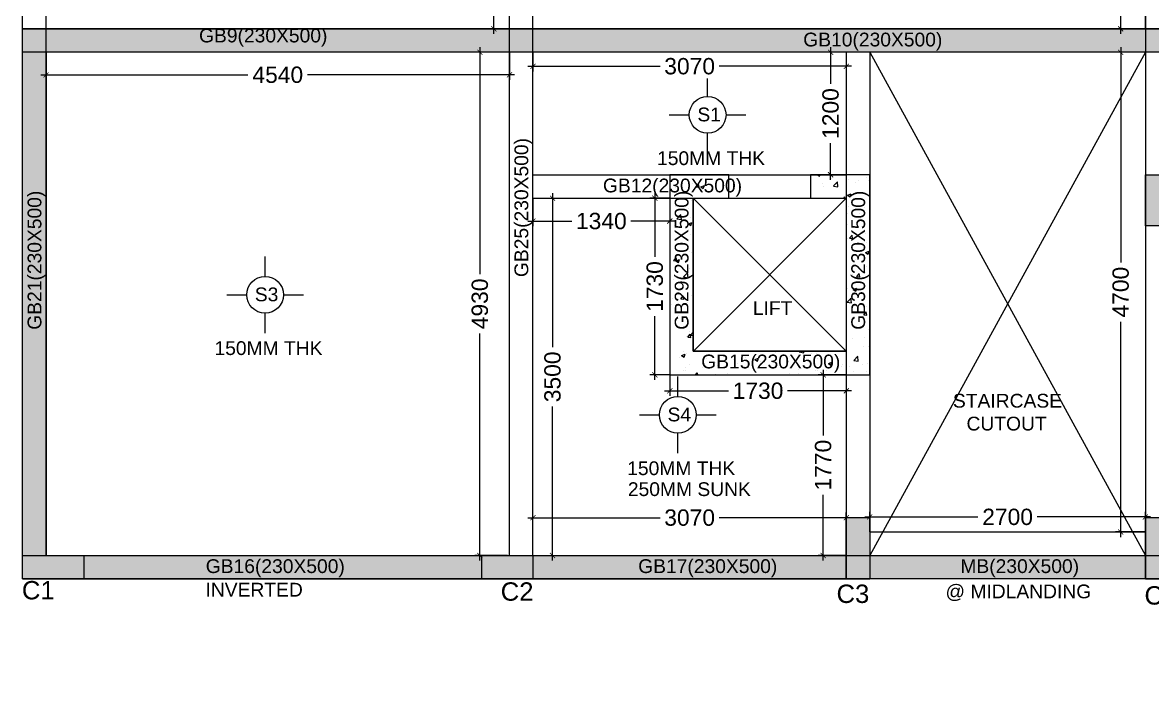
# Model space of a CAD drawing. Header units: millimetres. Extents: x 660818 to 959388, y -495289 to 50450.
# Drawn here: x 774810 to 785879, y -102377 to -95696 of the extents above; entities that cross this region are included whole.
import ezdxf

# ---------------------------------------------------------------- set-up
doc = ezdxf.new("R2010")
doc.units = ezdxf.units.MM
doc.header["$LTSCALE"] = 0.01
doc.header["$MEASUREMENT"] = 0
doc.header["$PDMODE"] = 35
for name, color, linetype in [('COL NO.', 7, 'Continuous'), ('RCC BEAMS', 150, 'Continuous'), ('RCC COLUMN', 5, 'Continuous'), ('Reinforcement', 130, 'Continuous'), ('Text', 7, 'Continuous')]:
    doc.layers.add(name, color=color, linetype=linetype)
for name, color, linetype, lineweight in [('elevation', 123, 'Continuous', 15), ('M_AnnoDim', 1, 'Continuous', 9), ('STRUCTURAL DIMENSION', 1, 'Continuous', 13)]:
    doc.layers.add(name, color=color, linetype=linetype, lineweight=lineweight)
doc.styles.add('MAIN TEXT arial', font='arial.ttf')
doc.styles.get("Standard").update_dxf_attribs({"font": 'arial.ttf'})
doc.dimstyles.new('Copy of 50 scale DIM mm', dxfattribs={"dimtxt": 160, "dimasz": 50, "dimexe": 50, "dimexo": 0, "dimgap": 50, "dimtad": 0, "dimdec": 0, "dimrnd": 5, "dimzin": 0, "dimdsep": 46, "dimtxsty": 'MAIN TEXT arial', "dimblk": 'ARCHTICK', "dimcen": 0.09, "dimdle": 50, "dimadec": 0, "dimazin": 0, "dimtfac": 1, "dimtdec": 0, "dimtmove": 0, "dimatfit": 3, "dimfxl": 1, "dimtfill": 1, "dimtolj": 1, "dimtzin": 0, "dimarcsym": 0})

# ---------------------------------------------------------------- blocks, each defined once
blk = doc.blocks.new('GB')
at = {"layer": 'RCC BEAMS', "ltscale": 0.5}
for p, q in [((-16000, 230), (-16000, 14590)), ((-16000, 14590), (-11000, 14590)), ((-15770, 230), (-15770, 14360)), ((-15770, 14360), (-11000, 14360)), ((-11230, 230), (-11230, 14360)), ((-11000, 230), (-11000, 14360)), ((-5000, 10690), (-5000, 0)), ((-4770, 10690), (-4770, 0)), ((-230, 5390), (-16000, 5390)), ((-230, 5160), (-16000, 5160)), ((-7930, 5160), (-7930, 0)), ((-7700, 5160), (-7700, 0)), ((-11000, 3960), (-7930, 3960)), ((-11000, 3730), (-7930, 3730)), ((-9660, 3730), (-9660, 2000)), ((-9430, 3730), (-9430, 2230)), ((-9430, 2230), (-7930, 2230)), ((-9660, 2000), (-7930, 2000)), ((-7700, 460), (-5000, 460)), ((-16000, 230), (-7700, 230)), ((-7700, 230), (-5000, 230)), ((-5000, 230), (0, 230)), ((-5000, 0), (0, 0)), ((-16000, 0), (-7700, 0))]:
    blk.add_line(p, q, dxfattribs=at)
blk = doc.blocks.new('RW')
at = {"layer": 'elevation', "ltscale": 0.5}
h = blk.add_hatch(dxfattribs=at)
h.set_pattern_fill('AR-CONC', color=256, scale=50)
h.set_pattern_definition([(50, (-1004532.12, 240269.23), (358.63009, -31.37607), [37.5, -412.5]), (355, (-1004532.12, 240269.23), (-69.37567, 376.09607), [30, -330]), (100.451444, (-1004502.23, 240266.62), (289.25442, 344.72), [31.8701, -350.57106]), (46.1842, (-1004532.1, 240369.23), (533.62067, -82.75964), [56.25, -618.75]), (96.635635, (-1004487.65, 240362.34), (467.33097, 487.0593), [47.80517, -525.85688]), (351.184164, (-1004532.1, 240369.23), (467.33097, 487.0593), [45, -495]), (21, (-1004482.12, 240344.23), (298.45353, -201.309445), [37.5, -412.5]), (326, (-1004482.12, 240344.23), (121.65767, 362.57502), [30, -330]), (71.451445, (-1004457.25, 240327.46), (420.11119, 161.26558), [31.8701, -350.57106]), (37.5, (-1004532.12, 240269.23), (6.079928, 166.446927), [0, -326, 0, -335, 0, -331.25]), (7.5, (-1004532.12, 240269.23), (131.53477, 197.205856), [0, -191, 0, -318.5, 0, -126.25]), (327.5, (-1004643.62, 240269.23), (266.911218, -11.277436), [0, -125, 0, -390, 0, -517.5]), (317.5, (-1004693.62, 240269.23), (291.593085, 50.05249), [0, -162.5, 0, -259, 0, -367.5])])
h.paths.add_polyline_path([(0, 4155), (-230, 4155), (-230, 3925), (-230, 879), (-76, 879), (-76, 742), (-230, 742), (-230, 230), (-5160, 230), (-5160, 1460), (-17000, 1460), (-17000, 6390), (-1460, 6390), (-1460, 2722), (-1310, 2722), (-1310, 2584), (-1460, 2584), (-1460, 1460), (-1230, 1460), (-1230, 6620), (-17230, 6620), (-17230, 1230), (-5390, 1230), (-5390, 0), (0, 0)])
at = {"layer": 'RCC BEAMS', "ltscale": 200}
for points in [[(-230, 4155), (0, 4155), (0, 0), (-5390, 0), (-5390, 1230), (-17230, 1230), (-17230, 6620), (-1230, 6620), (-1230, 1460)], [(-1230, 1460), (-1460, 1460), (-1460, 6390), (-17000, 6390), (-17000, 1460), (-5160, 1460), (-5160, 230), (-230, 230), (-230, 3925)]]:
    blk.add_lwpolyline(points, dxfattribs=at)
blk = doc.blocks.new('COL NO.')
at = {"layer": 'COL NO.', "ltscale": 0.5, "char_height": 180, "attachment_point": 1}
for s, insert in [('\\pxt17;C1', (-7, -21)), ('\\pxt17;C2', (4684, -34)), ('\\pxt17;C3', (7974, -56)), ('\\pxt17;C4', (10991, -72))]:
    blk.add_mtext_dynamic_manual_height_columns(s, width=396.79, gutter_width=1, heights=[-186], dxfattribs=dict(at, insert=insert))
blk = doc.blocks.new('tgaetaett')
at = {"layer": 'elevation', "ltscale": 0.5}
h = blk.add_hatch(color=1, dxfattribs=at)
h.dxf.hatch_style = 1
h.paths.add_polyline_path([(1179774, -424246), (1179544, -424246), (1179544, -424846), (1179774, -424846)])
h = blk.add_hatch(color=1, dxfattribs=at)
h.dxf.hatch_style = 1
h.paths.add_polyline_path([(1182704, -424246), (1182474, -424246), (1182474, -424846), (1182704, -424846)])
h = blk.add_hatch(color=1, dxfattribs=at)
h.dxf.hatch_style = 1
h.paths.add_polyline_path([(1172074, -424846), (1172074, -424616), (1171474, -424616), (1171474, -424846)])
at = {"layer": 'RCC COLUMN', "ltscale": 200}
h = blk.add_hatch(color=256, dxfattribs=at)
h.dxf.hatch_style = 1
h.paths.add_polyline_path([(1182474, -420886), (1182704, -420886), (1182704, -421386), (1182474, -421386)])
h = blk.add_hatch(color=256, dxfattribs=at)
h.dxf.hatch_style = 1
h.paths.add_polyline_path([(1175974, -424846), (1175974, -424616), (1176474, -424616), (1176474, -424846)])
at = {"layer": 'RCC COLUMN'}
for p, q in [((1178394, -420886), (1177814, -420886)), ((1177814, -420886), (1177814, -422846)), ((1178394, -421116), (1178394, -420886)), ((1179774, -420886), (1179194, -420886)), ((1179194, -420886), (1179194, -421116)), ((1179774, -422846), (1179774, -420886)), ((1178044, -422616), (1178044, -421116)), ((1178044, -421116), (1178394, -421116)), ((1179194, -421116), (1179544, -421116)), ((1179544, -421116), (1179544, -422616)), ((1179544, -422616), (1178044, -422616)), ((1177814, -422846), (1179774, -422846))]:
    blk.add_line(p, q, dxfattribs=at)
at = {"layer": 'RCC COLUMN', "linetype": 'Continuous'}
for p, q in [((1178287, -420944), (1178287, -420944)), ((1178388, -420939), (1178388, -420939)), ((1179261, -420886), (1179282, -420900)), ((1179282, -420900), (1179287, -420886)), ((1179394, -420928), (1179394, -420928)), ((1179566, -420933), (1179566, -420933)), ((1179661, -420940), (1179661, -420940)), ((1179746, -420914), (1179746, -420914)), ((1179759, -420944), (1179759, -420944)), ((1177874, -421012), (1177874, -421012)), ((1177999, -420995), (1177999, -420995)), ((1178035, -420976), (1178035, -420976)), ((1178072, -421006), (1178096, -420977)), ((1178072, -421006), (1178102, -421008)), ((1178102, -421008), (1178096, -420977)), ((1178097, -420989), (1178097, -420989)), ((1178119, -421005), (1178154, -420991)), ((1178119, -421005), (1178143, -421022)), ((1178143, -421022), (1178154, -420991)), ((1178189, -420971), (1178189, -420971)), ((1179310, -420969), (1179310, -420969)), ((1179318, -421002), (1179318, -421002)), ((1179418, -420996), (1179457, -420956)), ((1179418, -420997), (1179462, -421004)), ((1179454, -420964), (1179454, -420964)), ((1179462, -421004), (1179457, -420956)), ((1179634, -420960), (1179634, -420960)), ((1177962, -421127), (1177962, -421127)), ((1178029, -421143), (1178029, -421143)), ((1178281, -421111), (1178281, -421111)), ((1179519, -421116), (1179531, -421102)), ((1179533, -421116), (1179531, -421102)), ((1179556, -421085), (1179591, -421072)), ((1179556, -421085), (1179581, -421102)), ((1179560, -421100), (1179560, -421100)), ((1179581, -421102), (1179591, -421072)), ((1179627, -421141), (1179627, -421141)), ((1177868, -421193), (1177868, -421193)), ((1177884, -421318), (1177923, -421277)), ((1177928, -421325), (1177922, -421278)), ((1177996, -421214), (1177996, -421214)), ((1179554, -421266), (1179554, -421266)), ((1179563, -421195), (1179563, -421195)), ((1179669, -421262), (1179669, -421262)), ((1179725, -421212), (1179725, -421212)), ((1177862, -421382), (1177862, -421382)), ((1177883, -421318), (1177928, -421325)), ((1177926, -421365), (1177926, -421365)), ((1177997, -421368), (1178032, -421354)), ((1177997, -421368), (1178022, -421384)), ((1178022, -421309), (1178022, -421309)), ((1178022, -421384), (1178032, -421354)), ((1179553, -421372), (1179553, -421372)), ((1179685, -421313), (1179685, -421313)), ((1178016, -421476), (1178016, -421476)), ((1179548, -421433), (1179548, -421433)), ((1179576, -421507), (1179600, -421478)), ((1179606, -421510), (1179600, -421478)), ((1179731, -421461), (1179731, -421461)), ((1177975, -421512), (1177975, -421512)), ((1179553, -421510), (1179553, -421510)), ((1179576, -421507), (1179606, -421510)), ((1179744, -421547), (1179744, -421547)), ((1177852, -421726), (1177876, -421698)), ((1177871, -421704), (1177871, -421704)), ((1177875, -421730), (1177910, -421717)), ((1177882, -421729), (1177876, -421698)), ((1177900, -421747), (1177910, -421717)), ((1177978, -421718), (1177978, -421718)), ((1178010, -421642), (1178010, -421642)), ((1178032, -421648), (1178032, -421648)), ((1179633, -421716), (1179633, -421716)), ((1179732, -421649), (1179767, -421635)), ((1179732, -421649), (1179757, -421666)), ((1179738, -421666), (1179738, -421666)), ((1179757, -421666), (1179767, -421635)), ((1177852, -421726), (1177882, -421729)), ((1177875, -421730), (1177900, -421747)), ((1178004, -421809), (1178004, -421809)), ((1179739, -421783), (1179739, -421783)), ((1177847, -421915), (1177847, -421915)), ((1177933, -421903), (1177933, -421903)), ((1177950, -421888), (1177989, -421847)), ((1177950, -421888), (1177994, -421895)), ((1177972, -421899), (1177972, -421899)), ((1177994, -421895), (1177989, -421847)), ((1177995, -421847), (1177995, -421847)), ((1179606, -421863), (1179606, -421863)), ((1179645, -421883), (1179669, -421855)), ((1179645, -421883), (1179675, -421886)), ((1179675, -421886), (1179669, -421855)), ((1179724, -421845), (1179724, -421845)), ((1179731, -421847), (1179731, -421847)), ((1177998, -421975), (1177998, -421975)), ((1179552, -422005), (1179552, -422005)), ((1179600, -422044), (1179600, -422044)), ((1179611, -422011), (1179646, -421998)), ((1179611, -422011), (1179636, -422028)), ((1179636, -422028), (1179646, -421998)), ((1177835, -422158), (1177835, -422158)), ((1177840, -422096), (1177840, -422096)), ((1177922, -422103), (1177946, -422074)), ((1177922, -422103), (1177951, -422105)), ((1177951, -422105), (1177946, -422074)), ((1177974, -422145), (1177974, -422145)), ((1177992, -422142), (1177992, -422142)), ((1178030, -422071), (1178030, -422071)), ((1179550, -422136), (1179595, -422143)), ((1179551, -422136), (1179590, -422095)), ((1179595, -422143), (1179589, -422096)), ((1177898, -422268), (1177898, -422268)), ((1177941, -422225), (1177941, -422225)), ((1179658, -422216), (1179658, -422216)), ((1179704, -422237), (1179704, -422237)), ((1179715, -422259), (1179739, -422231)), ((1179715, -422259), (1179745, -422262)), ((1179745, -422262), (1179739, -422231)), ((1179743, -422180), (1179743, -422180)), ((1179770, -422233), (1179770, -422233)), ((1177986, -422308), (1177986, -422308)), ((1177980, -422474), (1177980, -422474)), ((1177991, -422479), (1178015, -422450)), ((1177991, -422479), (1178021, -422481)), ((1177993, -422480), (1177993, -422480)), ((1178003, -422423), (1178003, -422423)), ((1178021, -422481), (1178015, -422450)), ((1178016, -422457), (1178044, -422429)), ((1178016, -422458), (1178044, -422462)), ((1179604, -422491), (1179604, -422491)), ((1179722, -422478), (1179722, -422478)), ((1179764, -422399), (1179764, -422399)), ((1179710, -422569), (1179710, -422569)), ((1179758, -422566), (1179758, -422566)), ((1177905, -422679), (1177905, -422679)), ((1177930, -422657), (1177965, -422643)), ((1177930, -422657), (1177955, -422673)), ((1177951, -422621), (1177951, -422621)), ((1177955, -422673), (1177965, -422643)), ((1177974, -422641), (1177974, -422641)), ((1178172, -422690), (1178172, -422690)), ((1178439, -422701), (1178439, -422701)), ((1178556, -422679), (1178556, -422679)), ((1178575, -422719), (1178575, -422719)), ((1178649, -422697), (1178684, -422683)), ((1178649, -422697), (1178674, -422713)), ((1178674, -422713), (1178684, -422683)), ((1178706, -422713), (1178706, -422713)), ((1178737, -422703), (1178737, -422703)), ((1178764, -422694), (1178764, -422694)), ((1178847, -422628), (1178847, -422628)), ((1178989, -422671), (1178989, -422671)), ((1179080, -422652), (1179080, -422652)), ((1179083, -422623), (1179128, -422630)), ((1179084, -422623), (1179090, -422616)), ((1179128, -422630), (1179126, -422616)), ((1179205, -422636), (1179205, -422636)), ((1179249, -422633), (1179249, -422633)), ((1179259, -422688), (1179259, -422688)), ((1179550, -422638), (1179550, -422638)), ((1179617, -422706), (1179656, -422665)), ((1179617, -422706), (1179661, -422713)), ((1179661, -422713), (1179656, -422666)), ((1177819, -422818), (1177819, -422818)), ((1177945, -422802), (1177945, -422802)), ((1177968, -422807), (1177968, -422807)), ((1177972, -422779), (1177972, -422779)), ((1178011, -422746), (1178011, -422746)), ((1178067, -422846), (1178084, -422826)), ((1178088, -422846), (1178084, -422826)), ((1178134, -422777), (1178134, -422777)), ((1178220, -422775), (1178220, -422775)), ((1178264, -422729), (1178264, -422729)), ((1178278, -422757), (1178278, -422757)), ((1178450, -422735), (1178450, -422735)), ((1178480, -422738), (1178480, -422738)), ((1178544, -422769), (1178544, -422769)), ((1178675, -422788), (1178675, -422788)), ((1178811, -422780), (1178811, -422780)), ((1178967, -422738), (1178967, -422738)), ((1178973, -422724), (1178973, -422724)), ((1179078, -422791), (1179078, -422791)), ((1179240, -422735), (1179240, -422735)), ((1179243, -422800), (1179243, -422800)), ((1179263, -422808), (1179263, -422808)), ((1179345, -422802), (1179345, -422802)), ((1179368, -422737), (1179403, -422723)), ((1179368, -422737), (1179392, -422753)), ((1179392, -422753), (1179403, -422723)), ((1179500, -422764), (1179500, -422764)), ((1179507, -422747), (1179507, -422747)), ((1179579, -422766), (1179579, -422766)), ((1179612, -422814), (1179612, -422814)), ((1179704, -422750), (1179704, -422750)), ((1179741, -422813), (1179741, -422813)), ((1179752, -422732), (1179752, -422732)), ((1179774, -422758), (1179774, -422758)), ((1178259, -422846), (1178264, -422844)), ((1178263, -422846), (1178264, -422844)), ((1178384, -422838), (1178384, -422838)), ((1178983, -422837), (1178983, -422837)), ((1179074, -422833), (1179074, -422833))]:
    blk.add_line(p, q, dxfattribs=at)
at = {"layer": 'RCC COLUMN', "ltscale": 200}
for points in [[(1182474, -420886), (1182704, -420886), (1182704, -421386), (1182474, -421386)], [(1175974, -424846), (1175974, -424616), (1176474, -424616), (1176474, -424846)]]:
    blk.add_lwpolyline(points, close=True, dxfattribs=at)
at = {"layer": 'RCC COLUMN', "color": 1, "ltscale": 0.5}
for points in [[(1179544, -424246), (1179774, -424246), (1179774, -424846), (1179544, -424846), (1179544, -424246)], [(1182474, -424246), (1182704, -424246), (1182704, -424846), (1182474, -424846), (1182474, -424246)], [(1172074, -424616), (1172074, -424846), (1171474, -424846), (1171474, -424616), (1172074, -424616)]]:
    blk.add_lwpolyline(points, dxfattribs=at)
blk = doc.blocks.new('_ArchTick')
at = {"color": 0, "linetype": 'ByBlock', "const_width": 0.15}
blk.add_lwpolyline([(-0.5, -0.5), (0.5, 0.5)], dxfattribs=at)
blk = doc.blocks.new('*D593')
at = {"layer": 'Defpoints', "color": 0, "ltscale": 0.1, "transparency": 16777216}
for p in [(779580, -94917), (779426, -95757), (779580, -95757)]:
    blk.add_point(p, dxfattribs=at)
at = {"layer": 'STRUCTURAL DIMENSION', "color": 0, "lineweight": -2, "ltscale": 0.1, "transparency": 16777216}
for p, q in [((779580, -94917), (779376, -94917)), ((779426, -94867), (779426, -95110)), ((779426, -95807), (779426, -95563)), ((779580, -95757), (779376, -95757))]:
    blk.add_line(p, q, dxfattribs=at)
at = {"layer": 'STRUCTURAL DIMENSION', "color": 0, "lineweight": -2, "ltscale": 0.1, "transparency": 16777216, "xscale": 50, "yscale": 50, "zscale": 50}
for p, rotation in [((779426, -94917), 90), ((779426, -95757), 270)]:
    blk.add_blockref('_ArchTick', p, dxfattribs=dict(at, rotation=rotation))
at = {"layer": 'STRUCTURAL DIMENSION', "color": 0, "ltscale": 0.1, "transparency": 16777216, "insert": (779426, -95337), "char_height": 160, "attachment_point": 5, "rotation": 90, "style": 'MAIN TEXT arial', "bg_fill": 3, "box_fill_scale": 1.25, "bg_fill_color": 256, "bg_fill_true_color": 13158600, "bg_fill_transparency": 0}
blk.add_mtext('\\A1;840', dxfattribs=at)
blk = doc.blocks.new('*D594')
at = {"layer": 'Defpoints', "color": 0, "ltscale": 0.1, "transparency": 16777216}
for p in [(775040, -95987), (779580, -95987), (779580, -96208)]:
    blk.add_point(p, dxfattribs=at)
at = {"layer": 'STRUCTURAL DIMENSION', "color": 0, "lineweight": -2, "ltscale": 0.1, "transparency": 16777216}
for p, q in [((775040, -95987), (775040, -96258)), ((779580, -95987), (779580, -96258)), ((774990, -96208), (777018, -96208)), ((779630, -96208), (777602, -96208))]:
    blk.add_line(p, q, dxfattribs=at)
at = {"layer": 'STRUCTURAL DIMENSION', "color": 0, "lineweight": -2, "ltscale": 0.1, "transparency": 16777216, "xscale": 50, "yscale": 50, "zscale": 50, "rotation": 180}
blk.add_blockref('_ArchTick', (775040, -96208), dxfattribs=at)
at = {"layer": 'STRUCTURAL DIMENSION', "color": 0, "lineweight": -2, "ltscale": 0.1, "transparency": 16777216, "xscale": 50, "yscale": 50, "zscale": 50}
blk.add_blockref('_ArchTick', (779580, -96208), dxfattribs=at)
at = {"layer": 'STRUCTURAL DIMENSION', "color": 0, "ltscale": 0.1, "transparency": 16777216, "insert": (777310, -96208), "char_height": 160, "attachment_point": 5, "style": 'MAIN TEXT arial', "bg_fill": 3, "box_fill_scale": 1.25, "bg_fill_color": 256, "bg_fill_true_color": 13158600, "bg_fill_transparency": 0}
blk.add_mtext('\\A1;4540', dxfattribs=at)
blk = doc.blocks.new('*D595')
at = {"layer": 'Defpoints', "color": 0, "ltscale": 0.1, "transparency": 16777216}
for p in [(779580, -95987), (779290, -100917), (779560, -100917)]:
    blk.add_point(p, dxfattribs=at)
at = {"layer": 'STRUCTURAL DIMENSION', "color": 0, "lineweight": -2, "ltscale": 0.1, "transparency": 16777216}
for p, q in [((779290, -95937), (779290, -98160)), ((779580, -95987), (779240, -95987)), ((779290, -100967), (779290, -98743)), ((779560, -100917), (779240, -100917))]:
    blk.add_line(p, q, dxfattribs=at)
at = {"layer": 'STRUCTURAL DIMENSION', "color": 0, "lineweight": -2, "ltscale": 0.1, "transparency": 16777216, "xscale": 50, "yscale": 50, "zscale": 50}
for p, rotation in [((779290, -95987), 90), ((779290, -100917), 270)]:
    blk.add_blockref('_ArchTick', p, dxfattribs=dict(at, rotation=rotation))
at = {"layer": 'STRUCTURAL DIMENSION', "color": 0, "ltscale": 0.1, "transparency": 16777216, "insert": (779290, -98452), "char_height": 160, "attachment_point": 5, "rotation": 90, "style": 'MAIN TEXT arial', "bg_fill": 3, "box_fill_scale": 1.25, "bg_fill_color": 256, "bg_fill_true_color": 13158600, "bg_fill_transparency": 0}
blk.add_mtext('\\A1;4930', dxfattribs=at)
blk = doc.blocks.new('*D601')
at = {"layer": 'Defpoints', "color": 0, "ltscale": 0.1, "transparency": 16777216}
for p in [(785810, -92687), (785568, -95757), (785810, -95757)]:
    blk.add_point(p, dxfattribs=at)
at = {"layer": 'STRUCTURAL DIMENSION', "color": 0, "lineweight": -2, "ltscale": 0.1, "transparency": 16777216}
for p, q in [((785568, -92637), (785568, -93933)), ((785810, -92687), (785518, -92687)), ((785568, -95807), (785568, -94510)), ((785810, -95757), (785518, -95757))]:
    blk.add_line(p, q, dxfattribs=at)
at = {"layer": 'STRUCTURAL DIMENSION', "color": 0, "lineweight": -2, "ltscale": 0.1, "transparency": 16777216, "xscale": 50, "yscale": 50, "zscale": 50}
for p, rotation in [((785568, -92687), 90), ((785568, -95757), 270)]:
    blk.add_blockref('_ArchTick', p, dxfattribs=dict(at, rotation=rotation))
at = {"layer": 'STRUCTURAL DIMENSION', "color": 0, "ltscale": 0.1, "transparency": 16777216, "insert": (785568, -94222), "char_height": 160, "attachment_point": 5, "rotation": 90, "style": 'MAIN TEXT arial', "bg_fill": 3, "box_fill_scale": 1.25, "bg_fill_color": 256, "bg_fill_true_color": 13158600, "bg_fill_transparency": 0}
blk.add_mtext('\\A1;3070', dxfattribs=at)
blk = doc.blocks.new('*D606')
at = {"layer": 'Defpoints', "color": 0, "ltscale": 0.1, "transparency": 16777216}
for p in [(785810, -95987), (785568, -100687), (785810, -100687)]:
    blk.add_point(p, dxfattribs=at)
at = {"layer": 'STRUCTURAL DIMENSION', "color": 0, "lineweight": -2, "ltscale": 0.1, "transparency": 16777216}
for p, q in [((785568, -95937), (785568, -98045)), ((785810, -95987), (785518, -95987)), ((785568, -100737), (785568, -98628)), ((785810, -100687), (785518, -100687))]:
    blk.add_line(p, q, dxfattribs=at)
at = {"layer": 'STRUCTURAL DIMENSION', "color": 0, "lineweight": -2, "ltscale": 0.1, "transparency": 16777216, "xscale": 50, "yscale": 50, "zscale": 50}
for p, rotation in [((785568, -95987), 90), ((785568, -100687), 270)]:
    blk.add_blockref('_ArchTick', p, dxfattribs=dict(at, rotation=rotation))
at = {"layer": 'STRUCTURAL DIMENSION', "color": 0, "ltscale": 0.1, "transparency": 16777216, "insert": (785568, -98337), "char_height": 160, "attachment_point": 5, "rotation": 90, "style": 'MAIN TEXT arial', "bg_fill": 3, "box_fill_scale": 1.25, "bg_fill_color": 256, "bg_fill_true_color": 13158600, "bg_fill_transparency": 0}
blk.add_mtext('\\A1;4700', dxfattribs=at)
blk = doc.blocks.new('*D607')
at = {"layer": 'Defpoints', "color": 0, "ltscale": 0.1, "transparency": 16777216}
for p in [(785810, -100540), (783110, -100687), (785810, -100687)]:
    blk.add_point(p, dxfattribs=at)
at = {"layer": 'STRUCTURAL DIMENSION', "color": 0, "lineweight": -2, "ltscale": 0.1, "transparency": 16777216}
for p, q in [((783110, -100687), (783110, -100490)), ((785810, -100687), (785810, -100490)), ((783060, -100540), (784170, -100540)), ((785860, -100540), (784750, -100540))]:
    blk.add_line(p, q, dxfattribs=at)
at = {"layer": 'STRUCTURAL DIMENSION', "color": 0, "lineweight": -2, "ltscale": 0.1, "transparency": 16777216, "xscale": 50, "yscale": 50, "zscale": 50, "rotation": 180}
blk.add_blockref('_ArchTick', (783110, -100540), dxfattribs=at)
at = {"layer": 'STRUCTURAL DIMENSION', "color": 0, "lineweight": -2, "ltscale": 0.1, "transparency": 16777216, "xscale": 50, "yscale": 50, "zscale": 50}
blk.add_blockref('_ArchTick', (785810, -100540), dxfattribs=at)
at = {"layer": 'STRUCTURAL DIMENSION', "color": 0, "ltscale": 0.1, "transparency": 16777216, "insert": (784460, -100540), "char_height": 160, "attachment_point": 5, "style": 'MAIN TEXT arial', "bg_fill": 3, "box_fill_scale": 1.25, "bg_fill_color": 256, "bg_fill_true_color": 13158600, "bg_fill_transparency": 0}
blk.add_mtext('\\A1;2700', dxfattribs=at)
blk = doc.blocks.new('*D608')
at = {"layer": 'Defpoints', "color": 0, "ltscale": 0.1, "transparency": 16777216}
for p in [(782880, -100547), (779810, -100917), (782880, -100917)]:
    blk.add_point(p, dxfattribs=at)
at = {"layer": 'STRUCTURAL DIMENSION', "color": 0, "lineweight": -2, "ltscale": 0.1, "transparency": 16777216}
for p, q in [((779810, -100917), (779810, -100497)), ((782880, -100917), (782880, -100497)), ((779760, -100547), (781056, -100547)), ((782930, -100547), (781633, -100547))]:
    blk.add_line(p, q, dxfattribs=at)
at = {"layer": 'STRUCTURAL DIMENSION', "color": 0, "lineweight": -2, "ltscale": 0.1, "transparency": 16777216, "xscale": 50, "yscale": 50, "zscale": 50, "rotation": 180}
blk.add_blockref('_ArchTick', (779810, -100547), dxfattribs=at)
at = {"layer": 'STRUCTURAL DIMENSION', "color": 0, "lineweight": -2, "ltscale": 0.1, "transparency": 16777216, "xscale": 50, "yscale": 50, "zscale": 50}
blk.add_blockref('_ArchTick', (782880, -100547), dxfattribs=at)
at = {"layer": 'STRUCTURAL DIMENSION', "color": 0, "ltscale": 0.1, "transparency": 16777216, "insert": (781345, -100547), "char_height": 160, "attachment_point": 5, "style": 'MAIN TEXT arial', "bg_fill": 3, "box_fill_scale": 1.25, "bg_fill_color": 256, "bg_fill_true_color": 13158600, "bg_fill_transparency": 0}
blk.add_mtext('\\A1;3070', dxfattribs=at)
blk = doc.blocks.new('*D609')
at = {"layer": 'Defpoints', "color": 0, "ltscale": 0.1, "transparency": 16777216}
for p in [(779810, -97417), (779810, -100917), (780002, -100917)]:
    blk.add_point(p, dxfattribs=at)
at = {"layer": 'STRUCTURAL DIMENSION', "color": 0, "lineweight": -2, "ltscale": 0.1, "transparency": 16777216}
for p, q in [((780002, -97367), (780002, -98878)), ((779810, -97417), (780052, -97417)), ((780002, -100967), (780002, -99455)), ((779810, -100917), (780052, -100917))]:
    blk.add_line(p, q, dxfattribs=at)
at = {"layer": 'STRUCTURAL DIMENSION', "color": 0, "lineweight": -2, "ltscale": 0.1, "transparency": 16777216, "xscale": 50, "yscale": 50, "zscale": 50}
for p, rotation in [((780002, -97417), 90), ((780002, -100917), 270)]:
    blk.add_blockref('_ArchTick', p, dxfattribs=dict(at, rotation=rotation))
at = {"layer": 'STRUCTURAL DIMENSION', "color": 0, "ltscale": 0.1, "transparency": 16777216, "insert": (780002, -99167), "char_height": 160, "attachment_point": 5, "rotation": 90, "style": 'MAIN TEXT arial', "bg_fill": 3, "box_fill_scale": 1.25, "bg_fill_color": 256, "bg_fill_true_color": 13158600, "bg_fill_transparency": 0}
blk.add_mtext('\\A1;3500', dxfattribs=at)
blk = doc.blocks.new('*D610')
at = {"layer": 'Defpoints', "color": 0, "ltscale": 0.1, "transparency": 16777216}
for p in [(779810, -97417), (781150, -97417), (781150, -97641)]:
    blk.add_point(p, dxfattribs=at)
at = {"layer": 'STRUCTURAL DIMENSION', "color": 0, "lineweight": -2, "ltscale": 0.1, "transparency": 16777216}
for p, q in [((779810, -97417), (779810, -97691)), ((781150, -97417), (781150, -97691)), ((779760, -97641), (780199, -97641)), ((781200, -97641), (780761, -97641))]:
    blk.add_line(p, q, dxfattribs=at)
at = {"layer": 'STRUCTURAL DIMENSION', "color": 0, "lineweight": -2, "ltscale": 0.1, "transparency": 16777216, "xscale": 50, "yscale": 50, "zscale": 50, "rotation": 180}
blk.add_blockref('_ArchTick', (779810, -97641), dxfattribs=at)
at = {"layer": 'STRUCTURAL DIMENSION', "color": 0, "lineweight": -2, "ltscale": 0.1, "transparency": 16777216, "xscale": 50, "yscale": 50, "zscale": 50}
blk.add_blockref('_ArchTick', (781150, -97641), dxfattribs=at)
at = {"layer": 'STRUCTURAL DIMENSION', "color": 0, "ltscale": 0.1, "transparency": 16777216, "insert": (780480, -97641), "char_height": 160, "attachment_point": 5, "style": 'MAIN TEXT arial', "bg_fill": 3, "box_fill_scale": 1.25, "bg_fill_color": 256, "bg_fill_true_color": 13158600, "bg_fill_transparency": 0}
blk.add_mtext('\\A1;1340', dxfattribs=at)
blk = doc.blocks.new('*D611')
at = {"layer": 'Defpoints', "color": 0, "ltscale": 0.1, "transparency": 16777216}
for p in [(781150, -97417), (781004, -99147), (781150, -99147)]:
    blk.add_point(p, dxfattribs=at)
at = {"layer": 'STRUCTURAL DIMENSION', "color": 0, "lineweight": -2, "ltscale": 0.1, "transparency": 16777216}
for p, q in [((781004, -97367), (781004, -98000)), ((781150, -97417), (780954, -97417)), ((781004, -99197), (781004, -98563)), ((781150, -99147), (780954, -99147))]:
    blk.add_line(p, q, dxfattribs=at)
at = {"layer": 'STRUCTURAL DIMENSION', "color": 0, "lineweight": -2, "ltscale": 0.1, "transparency": 16777216, "xscale": 50, "yscale": 50, "zscale": 50}
for p, rotation in [((781004, -97417), 90), ((781004, -99147), 270)]:
    blk.add_blockref('_ArchTick', p, dxfattribs=dict(at, rotation=rotation))
at = {"layer": 'STRUCTURAL DIMENSION', "color": 0, "ltscale": 0.1, "transparency": 16777216, "insert": (781004, -98282), "char_height": 160, "attachment_point": 5, "rotation": 90, "style": 'MAIN TEXT arial', "bg_fill": 3, "box_fill_scale": 1.25, "bg_fill_color": 256, "bg_fill_true_color": 13158600, "bg_fill_transparency": 0}
blk.add_mtext('\\A1;1730', dxfattribs=at)
blk = doc.blocks.new('*D612')
at = {"layer": 'Defpoints', "color": 0, "ltscale": 0.1, "transparency": 16777216}
for p in [(781150, -99147), (782880, -99147), (782880, -99304)]:
    blk.add_point(p, dxfattribs=at)
at = {"layer": 'STRUCTURAL DIMENSION', "color": 0, "lineweight": -2, "ltscale": 0.1, "transparency": 16777216}
for p, q in [((781150, -99147), (781150, -99354)), ((782880, -99147), (782880, -99354)), ((781100, -99304), (781734, -99304)), ((782930, -99304), (782296, -99304))]:
    blk.add_line(p, q, dxfattribs=at)
at = {"layer": 'STRUCTURAL DIMENSION', "color": 0, "lineweight": -2, "ltscale": 0.1, "transparency": 16777216, "xscale": 50, "yscale": 50, "zscale": 50, "rotation": 180}
blk.add_blockref('_ArchTick', (781150, -99304), dxfattribs=at)
at = {"layer": 'STRUCTURAL DIMENSION', "color": 0, "lineweight": -2, "ltscale": 0.1, "transparency": 16777216, "xscale": 50, "yscale": 50, "zscale": 50}
blk.add_blockref('_ArchTick', (782880, -99304), dxfattribs=at)
at = {"layer": 'STRUCTURAL DIMENSION', "color": 0, "ltscale": 0.1, "transparency": 16777216, "insert": (782015, -99304), "char_height": 160, "attachment_point": 5, "style": 'MAIN TEXT arial', "bg_fill": 3, "box_fill_scale": 1.25, "bg_fill_color": 256, "bg_fill_true_color": 13158600, "bg_fill_transparency": 0}
blk.add_mtext('\\A1;1730', dxfattribs=at)
blk = doc.blocks.new('*D613')
at = {"layer": 'Defpoints', "color": 0, "ltscale": 0.1, "transparency": 16777216}
for p in [(782880, -99147), (782653, -100917), (782880, -100917)]:
    blk.add_point(p, dxfattribs=at)
at = {"layer": 'STRUCTURAL DIMENSION', "color": 0, "lineweight": -2, "ltscale": 0.1, "transparency": 16777216}
for p, q in [((782880, -99147), (782603, -99147)), ((782653, -99097), (782653, -99750)), ((782653, -100967), (782653, -100313)), ((782880, -100917), (782603, -100917))]:
    blk.add_line(p, q, dxfattribs=at)
at = {"layer": 'STRUCTURAL DIMENSION', "color": 0, "lineweight": -2, "ltscale": 0.1, "transparency": 16777216, "xscale": 50, "yscale": 50, "zscale": 50}
for p, rotation in [((782653, -99147), 90), ((782653, -100917), 270)]:
    blk.add_blockref('_ArchTick', p, dxfattribs=dict(at, rotation=rotation))
at = {"layer": 'STRUCTURAL DIMENSION', "color": 0, "ltscale": 0.1, "transparency": 16777216, "insert": (782653, -100032), "char_height": 160, "attachment_point": 5, "rotation": 90, "style": 'MAIN TEXT arial', "bg_fill": 3, "box_fill_scale": 1.25, "bg_fill_color": 256, "bg_fill_true_color": 13158600, "bg_fill_transparency": 0}
blk.add_mtext('\\A1;1770', dxfattribs=at)
blk = doc.blocks.new('*D614')
at = {"layer": 'Defpoints', "color": 0, "ltscale": 0.1, "transparency": 16777216}
for p in [(782880, -95987), (782726, -97187), (782880, -97187)]:
    blk.add_point(p, dxfattribs=at)
at = {"layer": 'STRUCTURAL DIMENSION', "color": 0, "lineweight": -2, "ltscale": 0.1, "transparency": 16777216}
for p, q in [((782726, -95937), (782726, -96305)), ((782880, -95987), (782676, -95987)), ((782726, -97237), (782726, -96868)), ((782880, -97187), (782676, -97187))]:
    blk.add_line(p, q, dxfattribs=at)
at = {"layer": 'STRUCTURAL DIMENSION', "color": 0, "lineweight": -2, "ltscale": 0.1, "transparency": 16777216, "xscale": 50, "yscale": 50, "zscale": 50}
for p, rotation in [((782726, -95987), 90), ((782726, -97187), 270)]:
    blk.add_blockref('_ArchTick', p, dxfattribs=dict(at, rotation=rotation))
at = {"layer": 'STRUCTURAL DIMENSION', "color": 0, "ltscale": 0.1, "transparency": 16777216, "insert": (782726, -96587), "char_height": 160, "attachment_point": 5, "rotation": 90, "style": 'MAIN TEXT arial', "bg_fill": 3, "box_fill_scale": 1.25, "bg_fill_color": 256, "bg_fill_true_color": 13158600, "bg_fill_transparency": 0}
blk.add_mtext('\\A1;1200', dxfattribs=at)
blk = doc.blocks.new('*D615')
at = {"layer": 'Defpoints', "color": 0, "ltscale": 0.1, "transparency": 16777216}
for p in [(779810, -95987), (782880, -95987), (782880, -96124)]:
    blk.add_point(p, dxfattribs=at)
at = {"layer": 'STRUCTURAL DIMENSION', "color": 0, "lineweight": -2, "ltscale": 0.1, "transparency": 16777216}
for p, q in [((779810, -95987), (779810, -96174)), ((782880, -95987), (782880, -96174)), ((779760, -96124), (781056, -96124)), ((782930, -96124), (781633, -96124))]:
    blk.add_line(p, q, dxfattribs=at)
at = {"layer": 'STRUCTURAL DIMENSION', "color": 0, "lineweight": -2, "ltscale": 0.1, "transparency": 16777216, "xscale": 50, "yscale": 50, "zscale": 50, "rotation": 180}
blk.add_blockref('_ArchTick', (779810, -96124), dxfattribs=at)
at = {"layer": 'STRUCTURAL DIMENSION', "color": 0, "lineweight": -2, "ltscale": 0.1, "transparency": 16777216, "xscale": 50, "yscale": 50, "zscale": 50}
blk.add_blockref('_ArchTick', (782880, -96124), dxfattribs=at)
at = {"layer": 'STRUCTURAL DIMENSION', "color": 0, "ltscale": 0.1, "transparency": 16777216, "insert": (781345, -96124), "char_height": 160, "attachment_point": 5, "style": 'MAIN TEXT arial', "bg_fill": 3, "box_fill_scale": 1.25, "bg_fill_color": 256, "bg_fill_true_color": 13158600, "bg_fill_transparency": 0}
blk.add_mtext('\\A1;3070', dxfattribs=at)
blk = doc.blocks.new('*D620')
at = {"layer": 'Defpoints', "color": 0, "ltscale": 0.1, "transparency": 16777216}
for p in [(785810, -95420), (779810, -95757), (785810, -95757)]:
    blk.add_point(p, dxfattribs=at)
at = {"layer": 'STRUCTURAL DIMENSION', "color": 0, "lineweight": -2, "ltscale": 0.1, "transparency": 16777216}
for p, q in [((779810, -95757), (779810, -95370)), ((785810, -95757), (785810, -95370)), ((779760, -95420), (782521, -95420)), ((785860, -95420), (783099, -95420))]:
    blk.add_line(p, q, dxfattribs=at)
at = {"layer": 'STRUCTURAL DIMENSION', "color": 0, "lineweight": -2, "ltscale": 0.1, "transparency": 16777216, "xscale": 50, "yscale": 50, "zscale": 50, "rotation": 180}
blk.add_blockref('_ArchTick', (779810, -95420), dxfattribs=at)
at = {"layer": 'STRUCTURAL DIMENSION', "color": 0, "lineweight": -2, "ltscale": 0.1, "transparency": 16777216, "xscale": 50, "yscale": 50, "zscale": 50}
blk.add_blockref('_ArchTick', (785810, -95420), dxfattribs=at)
at = {"layer": 'STRUCTURAL DIMENSION', "color": 0, "ltscale": 0.1, "transparency": 16777216, "insert": (782810, -95420), "char_height": 160, "attachment_point": 5, "style": 'MAIN TEXT arial', "bg_fill": 3, "box_fill_scale": 1.25, "bg_fill_color": 256, "bg_fill_true_color": 13158600, "bg_fill_transparency": 0}
blk.add_mtext('\\A1;6000', dxfattribs=at)

msp = doc.modelspace()

# ---------------------------------------------------------------- linework, layer by layer
at = {"layer": 'RCC BEAMS', "ltscale": 0.5}
for p, q in [((783109.81, -95986.577), (785809.81, -100916.577)), ((785809.81, -95986.577), (783109.81, -100916.577))]:
    msp.add_line(p, q, dxfattribs=at)
at = {"layer": 'RCC COLUMN', "color": 0}
for p, q in [((781521.386, -96419.452), (781521.386, -96224.189)), ((781145.976, -96599.598), (781341.24, -96599.598)), ((781701.532, -96599.598), (781896.795, -96599.598)), ((781521.386, -96975.008), (781521.386, -96779.744)), ((781521.386, -96975.008), (781521.386, -96779.744)), ((777185.522, -98182.425), (777185.522, -97987.161)), ((776810.112, -98362.571), (777005.376, -98362.571)), ((777365.668, -98362.571), (777560.931, -98362.571)), ((777185.522, -98737.98), (777185.522, -98542.717)), ((777185.522, -98737.98), (777185.522, -98542.717)), ((781229.258, -99359.259), (781229.258, -99163.996)), ((780853.848, -99539.406), (781049.112, -99539.406)), ((781409.404, -99539.406), (781604.667, -99539.406)), ((781229.258, -99914.815), (781229.258, -99719.552)), ((781229.258, -99914.815), (781229.258, -99719.552))]:
    msp.add_line(p, q, dxfattribs=at)
at = {"layer": 'RCC COLUMN', "ltscale": 200}
for p, q in [((781379.81, -97416.577), (782879.81, -98916.577)), ((782879.81, -97416.577), (781385.012, -98911.375))]:
    msp.add_line(p, q, dxfattribs=at)
at = {"layer": 'RCC COLUMN', "color": 0}
for centre in [(781521.386, -96599.598), (777185.522, -98362.571), (781229.258, -99539.406)]:
    msp.add_circle(centre, 180.146, dxfattribs=at)

# ---------------------------------------------------------------- block references
at = {"layer": 'COL NO.'}
msp.add_blockref('COL NO.', (774809.81, -101146.577), dxfattribs=at)
at = {"layer": 'M_AnnoDim'}
msp.add_blockref('RW', (792039.81, -102376.577), dxfattribs=at)
at = {"layer": 'Reinforcement'}
msp.add_blockref('tgaetaett', (-396664.02, 323699.702), dxfattribs=at)
at = {"layer": 'STRUCTURAL DIMENSION', "ltscale": 0.1}
msp.add_blockref('GB', (790809.81, -101146.577), dxfattribs=at)

# ---------------------------------------------------------------- texts
at = {"layer": 'Text', "color": 7}
for s, p in [('GB9(230X500)', (776538.302, -95889.956)), ('GB10(230X500)', (782457.869, -95929.359)), ('GB12(230X500)', (780495.665, -97359.359)), ('GB15(230X500)', (781458.362, -99084.157)), ('GB16(230X500)', (776603.915, -101089.359)), ('GB17(230X500)', (780840.837, -101089.359)), ('MB(230X500)', (783997.179, -101089.359)), ('INVERTED ', (776601.818, -101319.998)), ('@ MIDLANDING', (783851.675, -101337.021))]:
    msp.add_text(s, height=135, dxfattribs=at).set_placement(p)
at = {"layer": 'Text', "color": 0}
for s, p in [('S1', (781420.66, -96663.525)), ('150MM THK', (781025.466, -97091.877)), ('S3', (777084.796, -98426.498)), ('LIFT', (781963.815, -98560.67)), ('150MM THK', (776689.602, -98953.043)), ('STAIRCASE', (783924.422, -99468.444)), ('S4', (781128.532, -99603.332)), ('CUTOUT', (784057.344, -99692.603)), ('150MM THK', (780733.338, -100129.878))]:
    msp.add_text(s, height=135, dxfattribs=at).set_placement(p)
at = {"layer": 'Text', "color": 7}
for s, p in [('GB25(230X500)', (779763.77, -98189.377)), ('GB21(230X500)', (774993.77, -98705.584)), ('GB29(230X500)', (781333.77, -98705.584)), ('GB30(230X500)', (783063.77, -98705.584))]:
    msp.add_text(s, height=135, rotation=90, dxfattribs=at).set_placement(p)
at = {"layer": 'Text', "color": 2}
msp.add_text('250MM SUNK', height=135, dxfattribs=at).set_placement((780739.75, -100334.964))

# ---------------------------------------------------------------- next in the draw order: dimensions: what is measured, and where the dimension line sits
at = {"layer": 'STRUCTURAL DIMENSION', "ltscale": 0.1}
for base, p1, p2, picture, middle in [((785567.748, -95756.577), (785809.81, -92686.577), (785809.81, -95756.577), '*D601', (785567.748, -94221.577)), ((779425.981, -95756.577), (779579.81, -94916.577), (779579.81, -95756.577), '*D593', (779425.981, -95336.577)), ((782726.124, -97186.577), (782879.81, -95986.577), (782879.81, -97186.577), '*D614', (782726.124, -96586.577)), ((785567.748, -100686.577), (785809.81, -95986.577), (785809.81, -100686.577), '*D606', (785567.748, -98336.577))]:
    dim = msp.add_linear_dim(base=base, p1=p1, p2=p2, angle=90, dimstyle='Copy of 50 scale DIM mm', override={"dimpost": '\\X'}, dxfattribs=at)
    dim.commit()
    dim.dimension.update_dxf_attribs({"geometry": picture, "text_midpoint": middle})
for base, p1, p2, picture, middle in [((779579.81, -96208.208), (775039.81, -95986.577), (779579.81, -95986.577), '*D594', (777309.81, -96208.208)), ((782879.81, -100546.577), (779809.81, -100916.577), (782879.81, -100916.577), '*D608', (781344.81, -100546.577))]:
    dim = msp.add_linear_dim(base=base, p1=p1, p2=p2, dimstyle='Copy of 50 scale DIM mm', override={"dimpost": '\\X'}, dxfattribs=at)
    dim.commit()
    dim.dimension.update_dxf_attribs({"geometry": picture, "text_midpoint": middle})

# ---------------------------------------------------------------- next in the draw order: dimensions: what is measured, and where the dimension line sits
for base, p1, p2, picture, middle in [((785809.81, -95420.469), (779809.81, -95756.577), (785809.81, -95756.577), '*D620', (782809.81, -95420.469)), ((782879.81, -96124.225), (779809.81, -95986.577), (782879.81, -95986.577), '*D615', (781344.81, -96124.225)), ((785809.81, -100540.095), (783109.81, -100686.577), (785809.81, -100686.577), '*D607', (784459.81, -100540.095))]:
    dim = msp.add_linear_dim(base=base, p1=p1, p2=p2, dimstyle='Copy of 50 scale DIM mm', override={"dimpost": '\\X'}, dxfattribs=at)
    dim.commit()
    dim.dimension.update_dxf_attribs({"geometry": picture, "text_midpoint": middle})
for base, p1, p2, picture, middle in [((779290.011, -100916.577), (779579.81, -95986.577), (779559.81, -100916.577), '*D595', (779290.011, -98451.577)), ((780002.213, -100916.577), (779809.81, -97416.577), (779809.81, -100916.577), '*D609', (780002.213, -99166.577))]:
    dim = msp.add_linear_dim(base=base, p1=p1, p2=p2, angle=90, dimstyle='Copy of 50 scale DIM mm', override={"dimpost": '\\X'}, dxfattribs=at)
    dim.commit()
    dim.dimension.update_dxf_attribs({"geometry": picture, "text_midpoint": middle})

# ---------------------------------------------------------------- next in the draw order: dimensions: what is measured, and where the dimension line sits
dim = msp.add_linear_dim(base=(781149.81, -97640.56), p1=(779809.81, -97416.577), p2=(781149.81, -97416.577), dimstyle='Copy of 50 scale DIM mm', override={"dimpost": '\\X'}, dxfattribs=at)
dim.commit()
dim.dimension.update_dxf_attribs({"geometry": '*D610', "text_midpoint": (780479.81, -97640.56)})

# ---------------------------------------------------------------- next in the draw order: dimensions: what is measured, and where the dimension line sits
dim = msp.add_linear_dim(base=(781003.881, -99146.577), p1=(781149.81, -97416.577), p2=(781149.81, -99146.577), angle=90, dimstyle='Copy of 50 scale DIM mm', override={"dimpost": '\\X'}, dxfattribs=at)
dim.commit()
dim.dimension.update_dxf_attribs({"geometry": '*D611', "text_midpoint": (781003.881, -98281.577)})

# ---------------------------------------------------------------- next in the draw order: dimensions: what is measured, and where the dimension line sits
dim = msp.add_linear_dim(base=(782879.81, -99303.865), p1=(781149.81, -99146.577), p2=(782879.81, -99146.577), dimstyle='Copy of 50 scale DIM mm', override={"dimpost": '\\X'}, dxfattribs=at)
dim.commit()
dim.dimension.update_dxf_attribs({"geometry": '*D612', "text_midpoint": (782014.81, -99303.865)})

# ---------------------------------------------------------------- next in the draw order: dimensions: what is measured, and where the dimension line sits
dim = msp.add_linear_dim(base=(782653.12, -100916.577), p1=(782879.81, -99146.577), p2=(782879.81, -100916.577), angle=90, dimstyle='Copy of 50 scale DIM mm', override={"dimpost": '\\X'}, dxfattribs=at)
dim.commit()
dim.dimension.update_dxf_attribs({"geometry": '*D613', "text_midpoint": (782653.12, -100031.577)})

doc.saveas('drawing.dxf')
